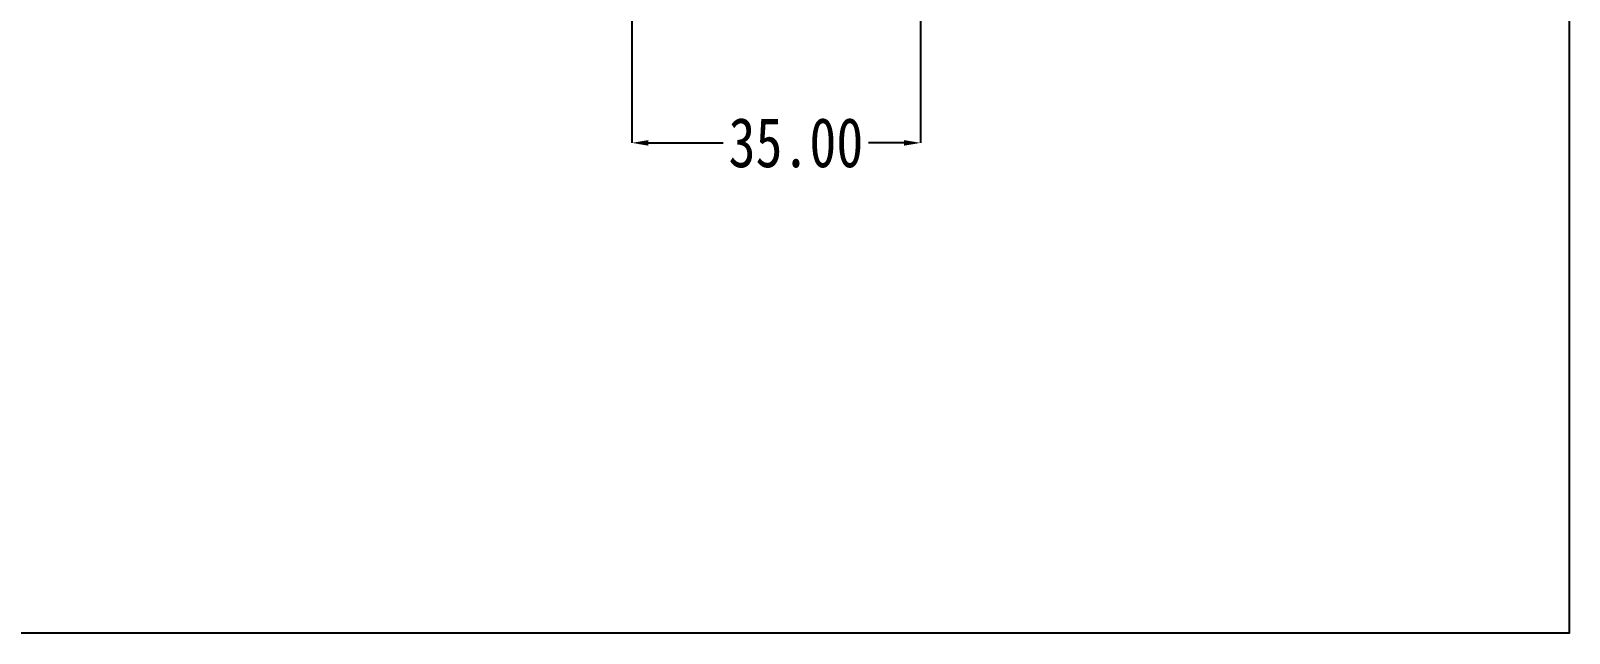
# Model space of a CAD drawing. Header units: millimetres. Extents: x -946 to 3963, y -10008 to 1396.
# Drawn here: x 1990.8 to 2177.3, y -2752.1 to -2679.1 of the extents above; entities that cross this region are included whole.
import ezdxf

# ---------------------------------------------------------------- set-up
doc = ezdxf.new("R2010")
doc.units = ezdxf.units.MM
doc.header["$LTSCALE"] = 16.335
doc.header["$PDMODE"] = 3
doc.header["$PDSIZE"] = 0.3125
doc.layers.get('0').update_dxf_attribs({"linetype": 'CONTINUOUS'})
doc.layers.get('Defpoints').update_dxf_attribs({"linetype": 'CONTINUOUS'})
doc.layers.add('DIM', color=3, linetype='CONTINUOUS')
doc.styles.get("Standard").update_dxf_attribs({"font": 'txt', "width": 0.8})
doc.dimstyles.new('11', dxfattribs={"dimtxt": 10, "dimasz": 10, "dimexe": 0, "dimexo": 0, "dimgap": 0, "dimtad": 0, "dimzin": 0, "dimdsep": 46, "dimtxsty": 'Standard', "dimcen": 0, "dimclrd": 4, "dimclre": 4, "dimclrt": 6, "dimazin": 0, "dimtfac": 1, "dimtofl": 0, "dimtmove": 0, "dimatfit": 3, "dimfxl": 0, "dimtolj": 1, "dimtzin": 0, "dimarcsym": 0})

# ---------------------------------------------------------------- blocks, each defined once
blk = doc.blocks.new('*D233')
at = {"layer": 'Defpoints', "color": 0}
for p in [(2063.66, -2592.02), (2098.66, -2661.02), (2063.66, -2692.7)]:
    blk.add_point(p, dxfattribs=at)
at = {"layer": 'DIM', "color": 4, "lineweight": -2}
for p, q in [((2063.66, -2592.02), (2063.66, -2692.7)), ((2098.66, -2661.02), (2098.66, -2692.7)), ((2065.66, -2692.7), (2074.75, -2692.7)), ((2096.66, -2692.7), (2092.35, -2692.7))]:
    blk.add_line(p, q, dxfattribs=at)
at = {"layer": 'DIM', "color": 4}
for points in [[(2065.66, -2692.37), (2065.66, -2693.04), (2063.66, -2692.7)], [(2096.66, -2692.37), (2096.66, -2693.04), (2098.66, -2692.7)]]:
    blk.add_solid(points, dxfattribs=at)
at = {"layer": 'DIM', "color": 6, "insert": (2083.55, -2692.7), "char_height": 6, "attachment_point": 5}
blk.add_mtext('\\A1;35.00', dxfattribs=at)

msp = doc.modelspace()

# ---------------------------------------------------------------- linework, layer by layer
msp.add_lwpolyline([(1205.268, -2217.543), (2177.262, -2217.543), (2177.262, -2752.101), (1205.268, -2752.101)], close=True)

# ---------------------------------------------------------------- dimensions: what is measured, and where the dimension line sits
at = {"layer": 'DIM'}
dim = msp.add_linear_dim(base=(2063.658, -2692.704), p1=(2098.658, -2661.018), p2=(2063.658, -2592.018), dimstyle='11', override={"dimtxt": 6, "dimasz": 2}, dxfattribs=at)
dim.commit()
dim.dimension.update_dxf_attribs({"geometry": '*D233', "text_midpoint": (2083.552, -2692.704), "dimtype": 160})

doc.saveas('drawing.dxf')
